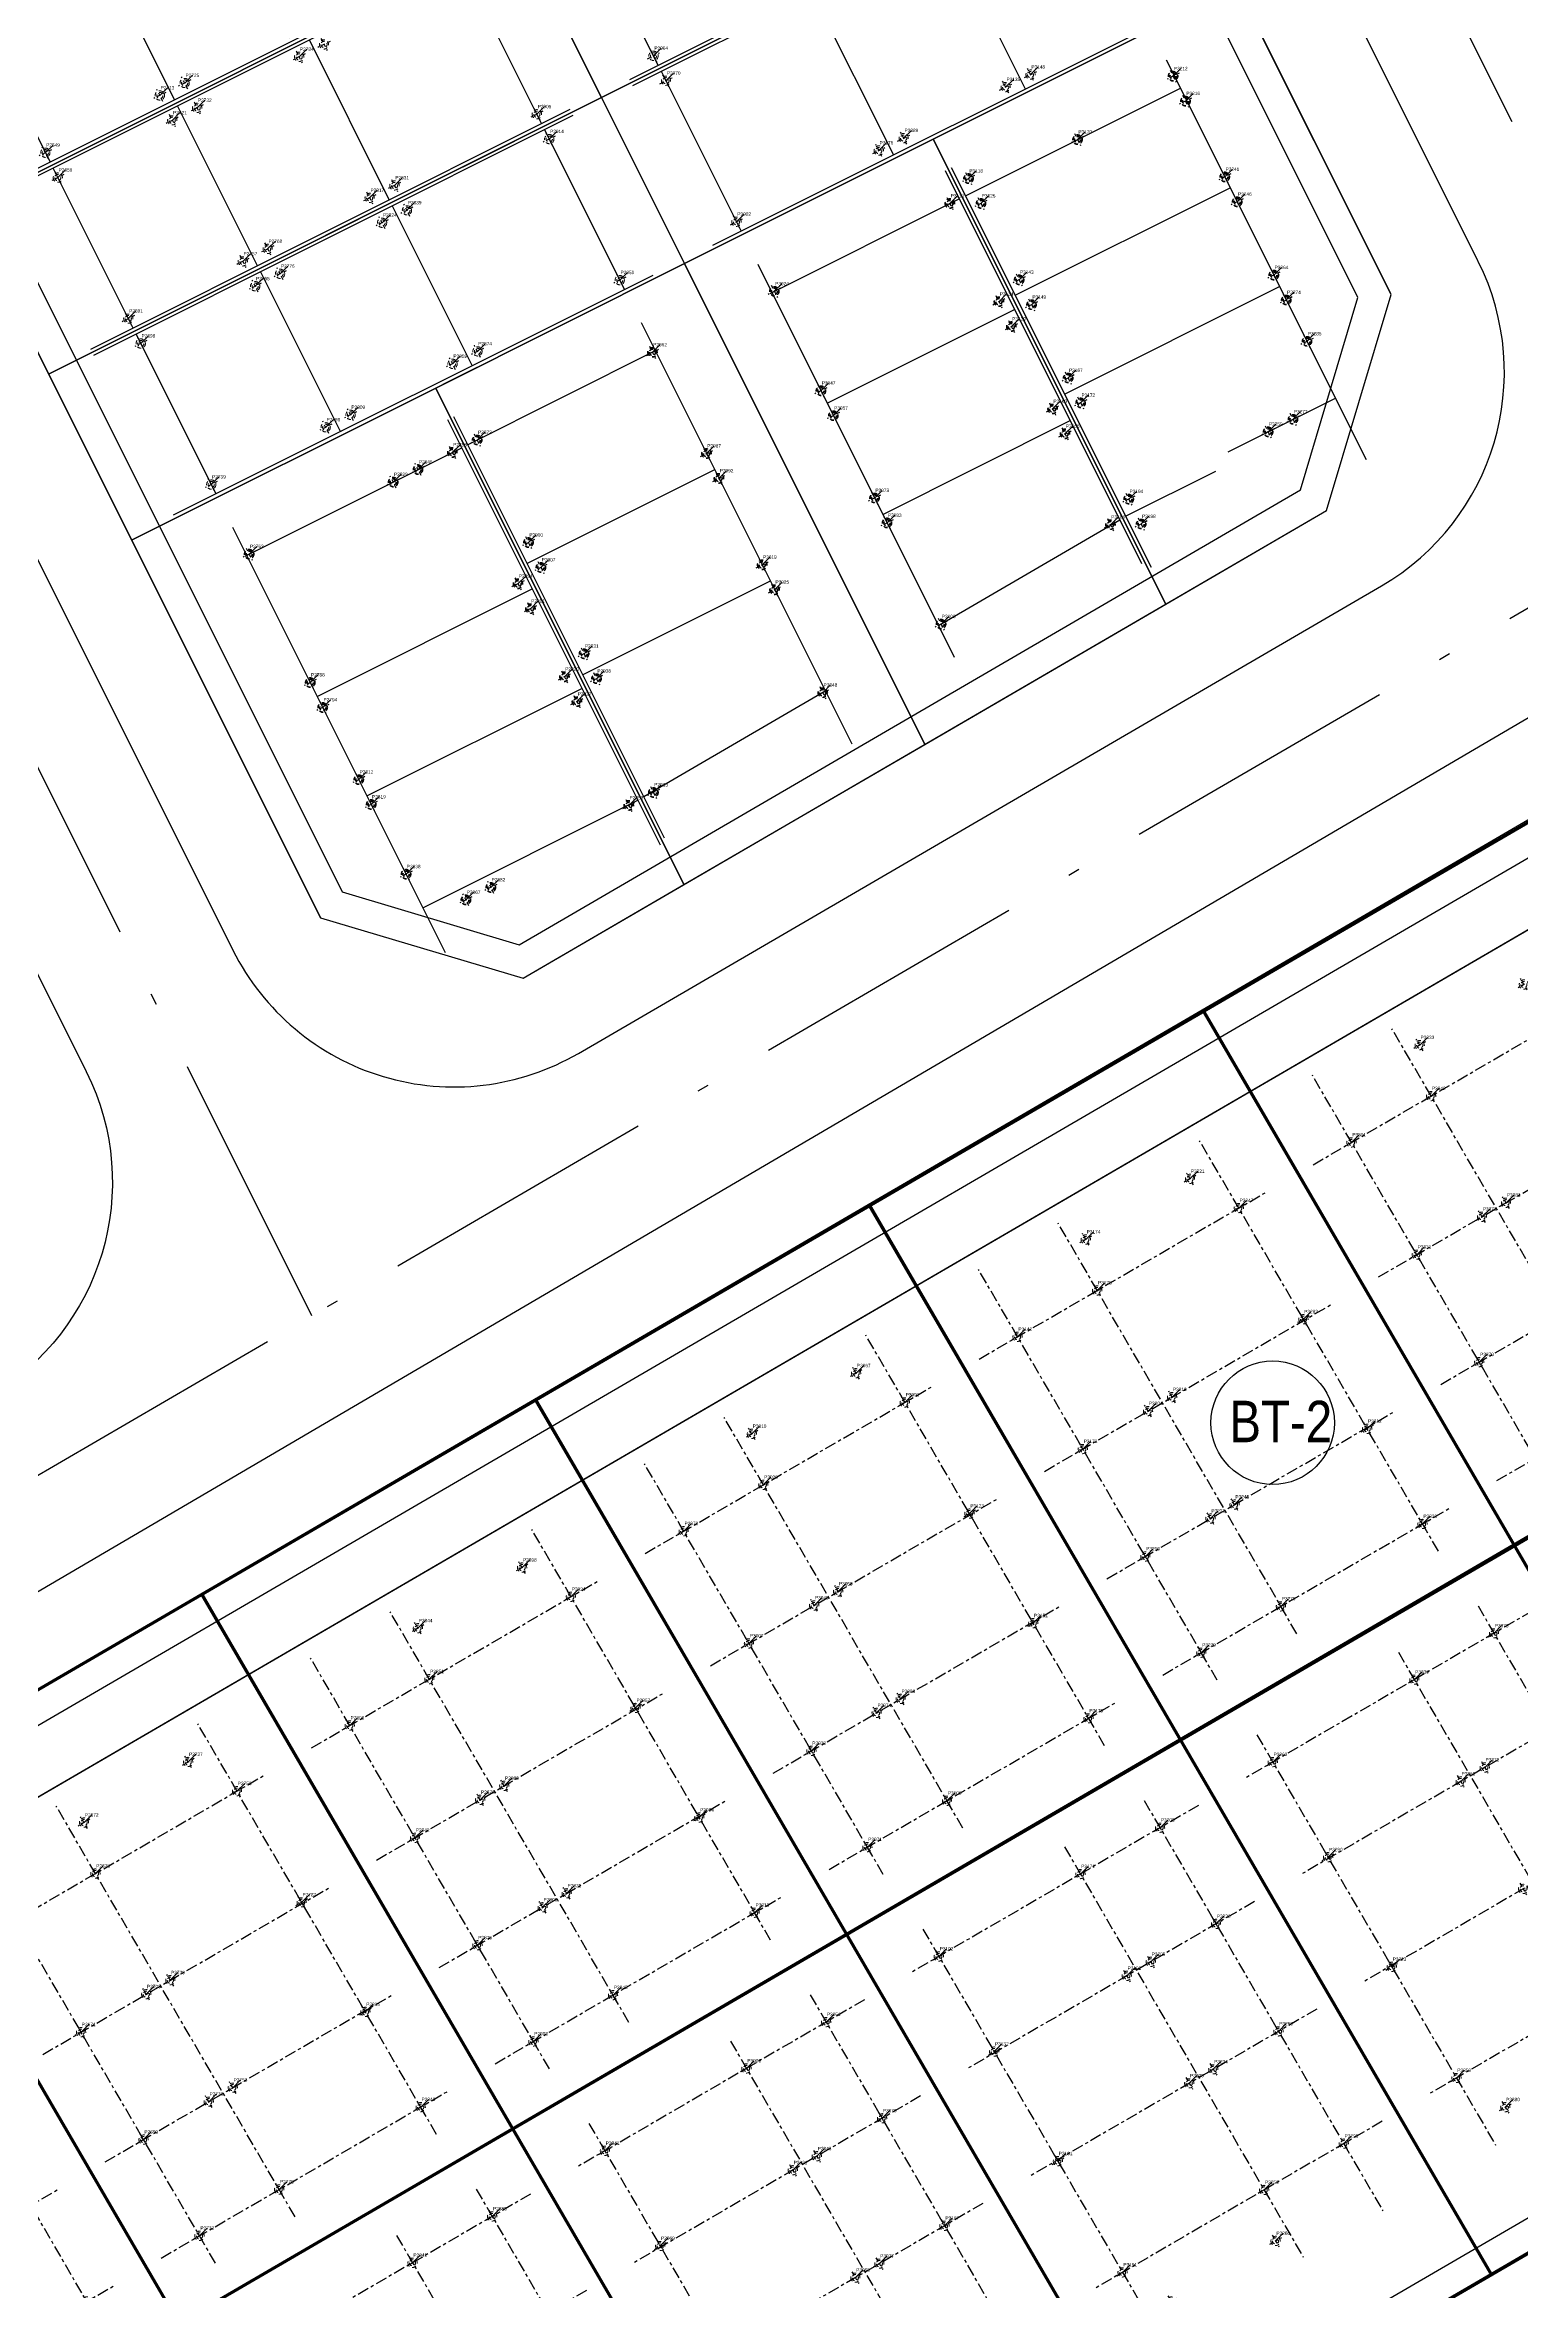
# Model space of a CAD drawing. Header units: millimetres. Extents: x 567980 to 569430, y 2065777 to 2066666.
# Drawn here: x 568820.2 to 568868, y 2066258 to 2066330.6 of the extents above; entities that cross this region are included whole.
import ezdxf
from ezdxf.enums import TextEntityAlignment as Align
from ezdxf.xclip import XClip

# ---------------------------------------------------------------- set-up
doc = ezdxf.new("R2010")
doc.units = ezdxf.units.MM
for name, pattern in [('ACAD_ISO10W100', [18.5, 12, -3, 0.5, -3]), ('CENTER', [3, 1.5, -0.5, 0.5, -0.5]), ('CENTER2', [1.125, 0.75, -0.125, 0.125, -0.125]), ('HIDDEN', [0.75, 0.5, -0.25]), ('Xref Grid (A1)$0$CENTER2', [1.125, 0.75, -0.125, 0.125, -0.125])]:
    doc.linetypes.add(name, pattern=pattern)
for name, color, linetype in [('01.AXIS', 160, 'CENTER2'), ('13.BEAM', 8, 'Continuous'), ('BoThamCo', 94, 'Continuous'), ('CDC.01.AXIS', 160, 'CENTER2'), ('ChiaLo', 128, 'CENTER'), ('datOBt', 42, 'Continuous'), ('datOlienke', 42, 'Continuous'), ('LogDg', 7, 'Continuous'), ('loKBT', 42, 'Continuous'), ('LoLK', 6, 'Continuous'), ('RANHGIOI', 2, 'HIDDEN'), ('TimDg', 222, 'Continuous'), ('ViaHeS', 32, 'Continuous'), ('Xref Grid (A1)$0$01.AXIS', 160, 'Xref Grid (A1)$0$CENTER2')]:
    doc.layers.add(name, color=color, linetype=linetype)
for name, color, linetype, lineweight in [('A-KY HIEU', 34, 'Continuous', 20), ('A-NET THAY', 125, 'Continuous', 18), ('A-TUONG', 255, 'Continuous', 35), ('boDnv', 54, 'Continuous', 25), ('E- RANH GIOI', 1, 'CENTER', 13), ('E- THAY', 9, 'Continuous', 20), ('kata_text', 254, 'Continuous', 30)]:
    doc.layers.add(name, color=color, linetype=linetype, lineweight=lineweight)
doc.styles.add('kata_dim', font='vnrms.shx', dxfattribs={"width": 0.66, "oblique": 7})
doc.styles.add('kata_text', font='arial.ttf', dxfattribs={"width": 0.8})
doc.styles.add('rms', font='romans.shx', dxfattribs={"width": 0.7, "bigfont": 'vns.shx'})
doc.styles.add('VNH', font='', dxfattribs={"height": 2.5})
doc.styles.get('VNH').set_extended_font_data('.VnArial NarrowH')
doc.linetypes.add('ADL', pattern='A,0.125,-0.15,["++",rms,S=0.5,R=0,X=0,Y=-0.2245],-1.35,1.125', length=2.75)
doc.dimstyles.new('kata_dim_iso', dxfattribs={"dimtxt": 2.5, "dimasz": 1.5, "dimexe": 1.5, "dimexo": 2.5, "dimtad": 1, "dimdec": 0, "dimzin": 0, "dimdsep": 46, "dimtxsty": 'kata_dim', "dimblk": 'kata_block_ArchTick', "dimcen": 0.09, "dimdle": 1.2, "dimclrd": 8, "dimclre": 8, "dimclrt": 3, "dimadec": 0, "dimazin": 0, "dimtfac": 1, "dimtdec": 0, "dimtix": 1, "dimtofl": 0, "dimtmove": 0, "dimatfit": 3, "dimfxl": 3.75, "dimfxlon": 1, "dimtolj": 1, "dimtzin": 0, "dimarcsym": 0})

# ---------------------------------------------------------------- blocks, each defined once
blk = doc.blocks.new('NEN')
at = {"layer": 'boDnv', "color": 10, "linetype": 'ADL', "ltscale": 0.25}
for points in [[(183.1, -44.001), (207.084, -30.046), (208.943, -23.819), (166.891, 60.261), (160.821, 62.463), (135.405, 51.385), (133.351, 45.723), (177.371, -42.291)], [(138.064, -70.202), (163.347, -55.493), (165.206, -49.265), (120.533, 40.055), (114.463, 42.257), (87.67, 30.578), (85.617, 24.916), (132.335, -68.493)], [(230.392, -76.647), (232.25, -70.419), (219.166, -44.258), (213.437, -42.548), (99.38, -108.906), (97.521, -115.133), (110.606, -141.295), (116.334, -143.005)]]:
    blk.add_lwpolyline(points, close=True, dxfattribs=at)
at = {"layer": 'BoThamCo'}
blk.add_lwpolyline([(236.234, -85.111), (141.352, -140.641, 0.413287), (141.173, -141.324, 0.415141), (141.857, -141.504), (236.739, -85.974, -0.433604), (246.185, -88.78), (251.146, -98.698, 0.432664), (251.844, -98.907, 0.396001), (252.04, -98.251), (247.08, -88.333, 0.433604)], format="xyb", close=True, dxfattribs=at)
at = {"layer": 'ChiaLo', "ltscale": 5}
for points in [[(151.192, -63.721), (100.653, 37.328)], [(120.16, -46.385), (155.935, -28.492)], [(122.844, -51.751), (158.619, -33.858)], [(125.527, -57.117), (161.302, -39.225)], [(158.987, -59.186), (151.464, -44.145)], [(143.398, -68.256), (135.366, -52.197)], [(103.177, -128.678), (226.594, -56.875)], [(180.333, -106.928), (160.217, -72.354)], [(169.528, -113.214), (149.413, -78.64)], [(158.724, -119.5), (138.608, -84.926)], [(147.919, -125.786), (127.804, -91.212)], [(137.115, -132.072), (117, -97.498)], [(126.31, -138.358), (106.195, -103.784)]]:
    blk.add_lwpolyline(points, dxfattribs=at)
at = {"layer": 'datOBt'}
blk.add_lwpolyline([(231.237, -77.312), (233.322, -70.326), (219.866, -43.423), (213.308, -41.466), (98.535, -108.24), (96.449, -115.227), (109.905, -142.129), (116.463, -144.087)], close=True, dxfattribs=at)
at = {"layer": 'datOlienke'}
for points in [[(183.229, -45.083), (207.929, -30.712), (210.015, -23.726), (167.607, 61.065), (160.787, 63.539), (134.612, 52.13), (132.265, 45.66), (176.67, -43.125)], [(138.192, -71.285), (164.192, -56.158), (166.277, -49.172), (121.249, 40.859), (114.429, 43.333), (86.877, 31.323), (84.53, 24.853), (131.634, -69.327)]]:
    blk.add_lwpolyline(points, close=True, dxfattribs=at)
at = {"layer": 'LogDg'}
for points in [[(34.296, -348.766, -0.124666), (14.114, -339.771, 0.262937), (-5.331, -336.771, -0.009345), (-40.959, -349.473), (-145.868, -384.68, 0.405257), (-155.456, -403.235), (-146.557, -432.72), (-158.046, -436.187), (-166.572, -407.936, 0.423227), (-185.704, -398.049), (-272.077, -427.035, 0.40652), (-277.181, -436.964), (-262.947, -483.397), (-271.552, -486.035), (-285.593, -440.232, 0.421949), (-295.787, -434.992), (-422.26, -477.436, 0.346831), (-427.684, -485.726), (-426.662, -497.249, 0.109851), (-417.21, -527.045), (-422.398, -530.058, -0.109851), (-432.639, -497.779), (-433.194, -491.512, 0.484967), (-443.708, -484.634), (-484.199, -498.222, 0.36701), (-492.228, -511.51), (-484.402, -560.012), (-490.326, -560.967), (-497.433, -516.92, 0.457512), (-512.889, -507.388), (-525.337, -511.314, 0.375227), (-533.554, -524.795, 0.049445), (-523.248, -562.118), (-518.404, -576.577), (-525.515, -578.96), (-530.307, -564.659, -0.044276), (-540.221, -530.036, 0.448349), (-555.614, -520.863), (-568.853, -525.038), (-576.072, -502.149), (-552.391, -494.681, 0.333336), (-544.003, -482.976), (-545.865, -397.305, 0.120559), (-569.998, -307.198), (-621.979, -219.712, 0.334943), (-635.359, -214.239), (-686.931, -227.855), (-689.803, -216.977), (-647.957, -205.93, 0.498191), (-640.704, -188.198), (-654.378, -165.183, -0.144979), (-668.853, -108.061), (-659.845, 118.23, 0.428088), (-671.924, 130.707), (-689.222, 130.58), (-689.305, 141.83), (-670.344, 141.969, 0.400474), (-658.442, 153.492), (-657.828, 168.904), (-656.06, 189.374), (-648.588, 188.728), (-650.341, 168.432), (-650.889, 154.678, 0.425345), (-638.921, 142.201), (-621.613, 142.328, 0.402651), (-609.707, 153.94), (-609.387, 163.859, -0.019867), (-608.227, 179.942), (-606.8, 192.652), (-600.838, 191.983), (-602.264, 179.273, 0.019867), (-603.39, 163.665), (-603.676, 154.802, 0.425871), (-591.594, 142.415), (-548.362, 142.733), (-548.28, 131.483), (-592.887, 131.155, 0.401789), (-604.791, 119.578), (-607.754, 35.571, -0.005984), (-607.983, 30.718, 0.462462), (-599.177, 22.287), (-555.377, 26.801), (-554.762, 20.832), (-603.242, 15.836, 0.355613), (-610.381, 8.689), (-613.794, -24.838, 0.475348), (-605.015, -33.606), (-508.268, -23.636, 0.016072), (-476.806, -19.368, 0.37392), (-470.138, -11.259), (-470.705, 9.348), (-464.707, 9.513), (-464.235, -7.648, 0.461916), (-454.747, -15.288), (-421.581, -8.993, 0.020567), (-382.015, 0.216), (-299.764, 22.963, 0.415004), (-292.798, 35.293), (-296.969, 50.218), (-285.412, 53.448), (-281.218, 38.439, 0.413423), (-268.921, 31.492), (-169.968, 58.858, 0.427702), (-164.496, 69.052), (-169.623, 84.754), (-163.92, 86.616), (-158.479, 69.956, 0.400853), (-148.742, 64.729), (-123.897, 71.6, 0.437327), (-113.795, 91.173), (-114.462, 93.013), (-128.551, 136.154), (-105.736, 143.605), (-91.769, 100.833), (-90.91, 98.466, 0.429754), (-70.957, 89.772, 0.001079), (-63.934, 92.766, 0.001474), (-62.342, 93.454), (-47.534, 99.909, 0.386536), (-43.126, 109.726), (-48.301, 125.574), (-42.598, 127.436), (-38.076, 113.59, 0.442444), (-27.275, 108.739), (111.617, 169.28, 0.414214), (115.754, 179.811), (109.361, 194.478), (114.861, 196.875), (121.255, 182.208, 0.414214), (131.785, 178.071), (252.97, 230.894), (276.872, 241.312), (291.579, 249.057, 0.419837), (295.267, 261.365), (290.95, 269.196), (301.459, 274.99), (306.058, 266.648, 0.408717), (318.136, 263.031), (326.546, 267.464), (332.148, 256.836), (324.233, 252.656, 0.419466), (320.555, 240.352), (397.092, 101.523, 0.433643), (408.413, 98.649), (440.787, 119.386), (444.023, 114.334), (410.428, 92.813, 0.395048), (407.737, 82.215), (451.056, 3.639, -0.005576), (472.219, -35.781, 0.422017), (490.066, -41.118), (502.995, -33.918), (514.672, -54.886), (500.295, -62.892, 0.404193), (495.052, -80.181), (502.502, -94.711), (491.824, -100.186), (485.095, -87.061, 0.424556), (467.192, -81.64), (316.164, -165.913), (307.211, -171.115, 0.396001), (304.075, -181.611), (326.147, -225.742), (318.098, -229.768), (296.726, -187.038, 0.432664), (285.552, -183.699), (178.072, -246.148, 0.389772), (174.86, -256.488), (194.1, -297.126), (188.677, -299.693), (170.231, -260.733, 0.439085), (158.982, -257.239), (145.496, -265.075, -0.013452), (97.701, -291.151, 0.262926), (86.853, -307.563, -0.162068), (76.015, -333.842, 0.270323), (72.318, -353.653), (79.981, -375.074), (57.383, -383.157), (49.72, -361.737, 0.270325), (34.296, -348.766)], [(191.761, -50.531), (96.917, -106.112, 0.395833), (93.785, -116.606), (107.231, -143.491, 0.432836), (118.409, -146.827), (234.309, -78.995, 0.395833), (237.441, -68.502), (223.995, -41.617, 0.432836), (212.817, -38.281), (191.761, -50.531)], [(236.107, -84.895), (141.226, -140.425, 0.413287), (140.956, -141.449, 0.415141), (141.984, -141.72), (236.865, -86.19, -0.433604), (245.962, -88.892), (250.922, -98.81, 0.432664), (251.97, -99.123, 0.396001), (252.264, -98.139), (247.303, -88.221, 0.433604), (236.107, -84.895)], [(49.536, -260.065, -0.269945), (34.095, -247.153), (22.999, -216.476, -0.362457), (26.499, -206.84), (119.685, -152.625, -0.414384), (136.095, -156.969), (142.222, -167.514, 0.414214), (153.158, -170.413), (250.593, -113.801, -0.432664), (261.767, -117.14), (278.799, -151.193, -0.396001), (275.663, -161.688), (133.439, -244.323, -0.012999), (88.371, -268.964, -0.278117), (67.767, -267.557, 0.110848), (49.536, -260.065)]]:
    blk.add_lwpolyline(points, format="xyb", dxfattribs=at)
for points in [[(133.661, 54.988), (161.2, 66.992, -0.398858), (171.552, 63.237), (214.134, -21.902, -0.395833), (211.002, -32.395), (185.019, -47.512, -0.432836), (173.841, -44.175), (129.703, 44.076, -0.429738)], [(81.968, 23.269), (128.805, -70.377, 0.432836), (139.983, -73.714), (165.966, -58.597, 0.395833), (169.098, -48.104), (123.817, 42.43, 0.398858), (113.466, 46.185), (85.926, 34.181, 0.429738)], [(83.769, -96.579), (34.233, 2.462, -0.429738), (38.192, 13.375), (65.731, 25.379, -0.398858), (76.083, 21.623), (124.061, -74.306, -0.395833), (120.929, -84.799), (94.947, -99.916, -0.432836)]]:
    blk.add_lwpolyline(points, format="xyb", close=True, dxfattribs=at)
at = {"layer": 'loKBT'}
for points in [[(171.022, -66.068), (160.217, -72.354), (170.275, -89.641), (181.079, -83.355)], [(160.217, -72.354), (149.413, -78.64), (159.47, -95.927), (170.275, -89.641)], [(149.413, -78.64), (138.608, -84.926), (148.666, -102.213), (159.47, -95.927)], [(181.079, -83.355), (170.275, -89.641), (180.333, -106.928), (191.137, -100.642)], [(138.608, -84.926), (127.804, -91.212), (137.862, -108.499), (148.666, -102.213)], [(170.275, -89.641), (159.47, -95.927), (169.528, -113.214), (180.333, -106.928)], [(127.804, -91.212), (117, -97.498), (127.057, -114.785), (137.862, -108.499)], [(159.47, -95.927), (148.666, -102.213), (158.724, -119.5), (169.528, -113.214)], [(117, -97.498), (106.195, -103.784), (116.253, -121.071), (127.057, -114.785)], [(148.666, -102.213), (137.862, -108.499), (147.919, -125.786), (158.724, -119.5)], [(137.862, -108.499), (127.057, -114.785), (137.115, -132.072), (147.919, -125.786)]]:
    blk.add_lwpolyline(points, close=True, dxfattribs=at)
at = {"layer": 'LoLK'}
for points in [[(158.619, -33.858), (155.935, -28.492), (138.047, -37.439), (140.731, -42.805)], [(135.363, -32.072), (117.476, -41.019), (120.16, -46.385), (138.047, -37.439)], [(151.464, -44.145), (161.302, -39.225), (158.619, -33.858), (140.731, -42.805), (143.415, -48.171)], [(140.731, -42.805), (138.047, -37.439), (120.16, -46.385), (122.844, -51.751)], [(161.302, -39.225), (151.464, -44.145), (158.987, -59.186), (164.192, -56.158), (166.277, -49.172)], [(143.415, -48.171), (140.731, -42.805), (122.844, -51.751), (125.527, -57.117), (135.366, -52.197)], [(151.464, -44.145), (143.415, -48.171), (151.192, -63.721), (158.987, -59.186)], [(143.415, -48.171), (135.366, -52.197), (143.398, -68.256), (151.192, -63.721)], [(135.366, -52.197), (125.527, -57.117), (131.634, -69.327), (138.192, -71.285), (143.398, -68.256)]]:
    blk.add_lwpolyline(points, close=True, dxfattribs=at)
at = {"layer": 'RANHGIOI', "color": 1, "ltscale": 9, "const_width": 1}
blk.add_lwpolyline([(460, -51.299, 0.006594), (435.293, -5.051), (303.078, 234.769), (284.672, 225.077), (-55.993, 76.586), (-56.839, 76.223, -0.005137), (-90.743, 62.093), (-377.217, -17.133, -0.020567), (-418.225, -26.678), (-463.443, -35.259, -0.021218), (-506.422, -41.541), (-623.638, -53.62), (-626.464, -70.884, 0.128574), (-620.42, -135.36), (-615.505, -148.86, 0.039408), (-607.143, -167.188), (-594.172, -190.555), (-547.57, -259.493, -0.11987), (-522.704, -326.397), (-507.917, -451.947), (-504.475, -473.277), (-499.271, -471.636), (-50.48, -321.024, 0.050684), (130.425, -239.135), (301.319, -139.843)], format="xyb", close=True, dxfattribs=at)
at = {"layer": 'TimDg', "linetype": 'ACAD_ISO10W100', "ltscale": 0.75}
for points in [[(335.549, -254.599), (124.099, 168.176)], [(176.4, -55.997), (121.833, 53.105)], [(131.363, -82.199), (74.098, 32.298)], [(9.149, -213.464), (246.062, -75.628)]]:
    blk.add_lwpolyline(points, dxfattribs=at)
blk.add_lwpolyline([(-358.633, -282.039), (-15.318, -166.825, 0.050829), (-9.777, -164.314), (222.735, -29.039)], format="xyb", dxfattribs=at)
at = {"layer": 'ViaHeS', "elevation": 0}
blk.add_lwpolyline([(-483.362, -504.27), (-441.21, -490.124), (-436.029, -493.514), (-435.627, -498.044, 0.109851), (-424.993, -531.564), (-414.615, -525.539, -0.109851), (-423.674, -496.984), (-424.342, -489.445), (-420.001, -483.006), (-295.249, -441.14), (-289.043, -444.33), (-275.854, -487.354), (-258.645, -482.078), (-271.972, -438.601), (-268.698, -432.23), (-181.634, -403.012), (-172.975, -407.486), (-163.79, -437.92), (-140.813, -430.986), (-150.211, -399.847), (-145.597, -390.918), (-39.026, -355.153, 0.008545), (-6.235, -343.522, -0.249193), (12.375, -345.964, 0.09975), (30.772, -354.181, -0.256949), (45.215, -366.957), (51.733, -385.178), (85.63, -373.053), (79.112, -354.831, -0.256949), (82.174, -335.793, 0.136918), (92.607, -310.438, -0.249193), (103.308, -295.017, 0.012659), (148.511, -270.262), (162.157, -262.333), (168.62, -264.341), (185.966, -300.977), (196.811, -295.842), (179.033, -258.291), (181.216, -251.26), (287.384, -189.574), (293.944, -191.534), (314.073, -231.781), (330.172, -223.729), (309.538, -182.474), (311.625, -175.49), (319.134, -171.127), (408.277, -121.386), (412.274, -122.589), (434.351, -165.321), (442.347, -161.19), (420.137, -118.201), (421.38, -114.074), (470.335, -86.758), (479.641, -89.576), (486.485, -102.924), (507.841, -91.973), (500.499, -77.654), (503.421, -68.019), (517.591, -60.128), (500.076, -28.676), (486.971, -35.974), (477.625, -33.17, 0.0056), (456.311, 6.536), (412.324, 86.322), (414.12, 93.398), (444.832, 113.071), (439.977, 120.649), (409.766, 101.296), (403.142, 102.978), (327.714, 239.794), (330.524, 249.193), (334.945, 251.528), (323.749, 272.772), (318.926, 270.23), (309.354, 273.096), (306.713, 277.887), (285.696, 266.299), (288.11, 261.921), (285.295, 252.529), (274.271, 246.724), (129.387, 183.571), (122.806, 186.157), (117.612, 198.074), (106.611, 193.279), (111.806, 181.362), (109.22, 174.781), (26.33, 138.65), (-29.869, 114.154), (-36.004, 116.909), (-39.746, 128.368), (-51.153, 124.642), (-47.055, 112.092), (-50.086, 105.341), (-75.921, 94.08), (-84.511, 97.937), (-100.033, 145.467), (-134.254, 134.292), (-118.657, 86.529), (-123.231, 78.009), (-150.258, 70.535), (-156.629, 73.955), (-161.068, 87.547), (-172.475, 83.822), (-168.207, 70.753), (-171.474, 64.667), (-269.546, 37.545), (-275.711, 41.028), (-279.634, 55.063), (-302.748, 48.603), (-298.843, 34.63), (-302.316, 28.482), (-383.614, 5.999, -0.020567), (-422.7, -3.099), (-456.246, -9.465), (-461.296, -5.399), (-461.708, 9.595), (-473.703, 9.265), (-473.239, -7.637), (-478.028, -13.489, -0.015955), (-508.883, -17.667), (-606.147, -27.691), (-610.614, -23.229), (-607.49, 7.461), (-602.01, 12.947), (-554.455, 17.848), (-555.685, 29.785), (-600.448, 25.172), (-605.043, 29.645, 0.007073), (-604.756, 35.466), (-601.912, 116.095), (-594.665, 123.142), (-548.221, 123.483), (-548.421, 150.733), (-593.42, 150.402), (-600.493, 157.35, -0.027886), (-599.283, 178.939), (-597.857, 191.648), (-609.782, 192.987), (-611.208, 180.277, 0.019867), (-612.385, 163.955), (-612.597, 157.389), (-619.823, 150.342), (-639.316, 150.198), (-646.998, 158.133), (-646.598, 168.196), (-644.852, 188.405), (-659.796, 189.697), (-661.572, 169.14), (-662.014, 158.023), (-670.332, 149.97), (-689.364, 149.83), (-689.163, 122.58), (-671.417, 122.71), (-663.736, 114.776), (-672.6, -107.912, 0.144979), (-657.602, -167.099), (-644.687, -188.836), (-648.335, -197.756), (-691.845, -209.242), (-684.889, -235.59), (-633.86, -222.118), (-622.039, -226.953), (-573.255, -309.058, -0.120474), (-549.614, -397.387), (-547.842, -478.902), (-555.298, -489.306), (-577.876, -496.427), (-567.048, -530.76), (-552.743, -526.248), (-543.713, -531.719, 0.042979), (-533.836, -565.928), (-529.071, -580.151), (-514.848, -575.386), (-519.719, -560.846, -0.045576), (-529.315, -527.166), (-523.005, -516.87), (-508.247, -512.215), (-500.456, -517.02), (-493.287, -561.445), (-481.44, -559.534), (-488.883, -513.408), (-483.362, -504.27)], format="xyb", dxfattribs=at)
at = {"layer": 'ViaHeS'}
for points in [[(183.229, -45.083), (207.929, -30.712), (210.015, -23.726), (167.607, 61.065), (160.787, 63.539), (134.612, 52.13), (132.265, 45.66), (176.67, -43.125)], [(138.192, -71.285), (164.192, -56.158), (166.277, -49.172), (121.249, 40.859), (114.429, 43.333), (86.877, 31.323), (84.53, 24.853), (131.634, -69.327)], [(231.237, -77.312), (233.322, -70.326), (219.866, -43.423), (213.308, -41.466), (98.535, -108.24), (96.449, -115.227), (109.905, -142.129), (116.463, -144.087)]]:
    blk.add_lwpolyline(points, close=True, dxfattribs=at)
at = {"layer": 'ViaHeS', "linetype": 'HIDDEN', "ltscale": 5}
blk.add_lwpolyline([(145.415, -139.712), (143.963, -146.355), (239.391, -90.505, -0.433604), (241.49, -91.128), (246.155, -100.457), (247.855, -92.678)], format="xyb", dxfattribs=at)
blk.add_lwpolyline([(241.377, -98.728), (239.678, -106.507), (237.232, -101.617), (150.298, -152.496), (151.75, -145.853), (239.315, -94.604), (241.377, -98.728)], dxfattribs=at)
blk = doc.blocks.new('A$C758D662A')
at = {"linetype": 'HIDDEN', "ltscale": 500}
for radius in [300, 200]:
    blk.add_circle((0, 0), radius, dxfattribs=at)
at = {"layer": 'CDC.01.AXIS', "ltscale": 200}
for p, q in [((437, 0), (-437, 0)), ((0, 437), (0, -437))]:
    blk.add_line(p, q, dxfattribs=at)
blk = doc.blocks.new('T2 CUM A7')
at = {"layer": '01.AXIS', "ltscale": 500}
for p, q in [((0.11, 0.914), (0.11, -14.466)), ((7.89, 0.914), (7.89, -14.466)), ((8.11, 0.914, 0), (8.11, -14.322, 0)), ((14.89, 0.914, 0), (14.89, -14.322, 0)), ((19.11, 0.914, 0), (19.11, -13.297, 0)), ((25.89, 0.914, 0), (25.89, -13.297, 0)), ((26.11, 0.914, 0), (26.11, -13.543, 0)), ((33.89, 0.914, 0), (33.89, -13.543, 0)), ((0.05, -0.11), (7.89, -0.11)), ((14.94, -0.11, 0), (8.11, -0.11, 0)), ((19.05, -0.11, 0), (25.89, -0.11, 0)), ((26.11, -0.11, 0), (33.89, -0.11, 0)), ((19.11, -4.11, 0), (25.89, -4.11, 0)), ((26.11, -3.71, 0), (33.89, -3.71, 0)), ((14.89, -4.41, 0), (8.11, -4.41, 0)), ((0.11, -5.21), (7.89, -5.21)), ((26.11, -7.28, 0), (33.89, -7.28, 0)), ((14.89, -8.43, 0), (8.11, -8.43, 0)), ((19.11, -8.13, 0), (25.89, -8.13, 0)), ((0.11, -8.81), (7.89, -8.81)), ((30.014, -11.32, 0), (33.89, -11.32, 0)), ((26.11, -11.7, 0), (29.38, -11.7, 0)), ((0.11, -12.85), (7.89, -12.85))]:
    blk.add_line(p, q, dxfattribs=at)
at = {"layer": '01.AXIS', "ltscale": 500, "elevation": 0}
for points in [[(19.11, -12.153), (25.89, -11.724)], [(14.89, -12.41), (8.11, -12.84)]]:
    blk.add_lwpolyline(points, dxfattribs=at)
at = {"layer": '13.BEAM', "ltscale": 500}
blk.add_line((7.442, -13.011), (7.443, -13.011), dxfattribs=at)
at = {"yscale": 0.0005, "zscale": 0.0005}
for p, xscale in [((0.2, -0.11), 0.0005), ((7.55, -0.11), -0.0005), ((8.45, -0.11, 0), 0.0005), ((14.79, -0.11, 0), -0.0005), ((19.2, -0.11, 0), 0.0005), ((25.55, -0.11, 0), -0.0005), ((26.45, 0.34), 0.0005), ((30.17, -0.11, 0), 0.0005), ((33.85, 0.34), 0.0005), ((26.45, -0.56), 0.0005), ((33.85, -0.56), 0.0005), ((8.45, -3.82, 0), 0.0005), ((14.89, -3.82, 0), -0.0005), ((19.11, -3.66, 0), 0.0005), ((25.55, -3.66, 0), -0.0005), ((26.45, -3.32), 0.0005), ((33.89, -3.32), 0.0005), ((19.11, -4.56, 0), 0.0005), ((25.55, -4.56, 0), -0.0005), ((26.45, -4.22), 0.0005), ((33.89, -4.22), 0.0005), ((0.11, -4.71), 0.0005), ((8.45, -4.72, 0), 0.0005), ((14.89, -4.72, 0), -0.0005), ((0.11, -5.61), 0.0005), ((26.45, -6.87), 0.0005), ((33.89, -6.87, 0), 0.0005), ((8.45, -7.84, 0), 0.0005), ((14.89, -7.845, 0), -0.0005), ((19.11, -7.54, 0), 0.0005), ((25.55, -7.54, 0), -0.0005), ((26.45, -7.77), 0.0005), ((33.89, -7.77, 0), 0.0005), ((0.11, -8.22), 0.0005), ((7.55, -8.22), -0.0005), ((8.45, -8.74, 0), 0.0005), ((14.89, -8.745, 0), -0.0005), ((19.11, -8.44, 0), 0.0005), ((25.55, -8.44, 0), -0.0005), ((0.11, -9.12), 0.0005), ((7.55, -9.12), -0.0005), ((33.89, -9.267), 0.0005), ((0.11, -11.64), 0.0005), ((25.55, -11.725, 0), -0.0005), ((26.45, -11.25, 0), 0.0005), ((31.457, -11.32, 0), 0.0005), ((32.357, -11.32, 0), 0.0005), ((14.793, -12.42, 0), -0.0005), ((19.21, -12.15, 0), 0.0005), ((26.45, -12.15, 0), 0.0005), ((7.55, -12.873), -0.0005), ((8.45, -12.856, 0), 0.0005)]:
    blk.add_blockref('A$C758D662A', p, dxfattribs=dict(at, xscale=xscale))
at = {"yscale": 0.0005, "zscale": 0.0005, "rotation": 270}
for p, xscale in [((5.41, -0.11), 0.0005), ((6.31, -0.11), 0.0005), ((7.55, -4.86), -0.0005), ((7.55, -5.76), -0.0005), ((1.47, -13.25), 0.0005), ((2.37, -13.25), 0.0005)]:
    blk.add_blockref('A$C758D662A', p, dxfattribs=dict(at, xscale=xscale))
blk = doc.blocks.new('pile Plan')
at = {"xscale": 0.5, "yscale": 0.5, "zscale": 0.5}
for p in [(340, 14779), (5440.000004, 14779), (340, 9630), (5440.000004, 9630), (340, 8730), (5440.000004, 8730), (340, 5040), (5440.000004, 5040), (340, 4140), (5440.000004, 4140), (340, -1), (5440.000004, -1)]:
    blk.add_blockref('A$C758D662A', p, dxfattribs=at)
blk = doc.blocks.new('a1 sao - 2')
at = {"layer": 'Xref Grid (A1)$0$01.AXIS', "ltscale": 500}
for p, q in [((0.11, -1.086), (0.11, -18.434)), ((5.89, -1.086), (5.89, -18.434)), ((0.11, -2.11), (5.89, -2.11)), ((0.11, -7.62), (5.89, -7.62)), ((0.11, -12.39), (5.89, -12.39)), ((0.11, -16.89), (5.89, -16.89))]:
    blk.add_line(p, q, dxfattribs=at)
at = {"xscale": 0.001, "yscale": 0.001, "zscale": 0.001}
blk.add_blockref('pile Plan', (0.11, -16.89), dxfattribs=at)
blk = doc.blocks.new('A5 - 2')
at = {"layer": 'Xref Grid (A1)$0$01.AXIS', "ltscale": 500}
for p, q in [((0.11, -1.086), (0.11, -18.434)), ((5.89, -1.086), (5.89, -18.434)), ((0.11, -2.11), (5.89, -2.11)), ((0.11, -7.62), (5.89, -7.62)), ((0.11, -12.39), (5.89, -12.39)), ((0.11, -16.89), (5.89, -16.89))]:
    blk.add_line(p, q, dxfattribs=at)
at = {"xscale": 0.001, "yscale": 0.001, "zscale": 0.001}
blk.add_blockref('pile Plan', (0.11, -16.89), dxfattribs=at)
blk = doc.blocks.new('A1 - 2')
at = {"layer": 'Xref Grid (A1)$0$01.AXIS', "ltscale": 500}
for p, q in [((0.11, -1.086), (0.11, -18.434)), ((5.89, -1.086), (5.89, -18.434)), ((0.11, -2.11), (5.89, -2.11)), ((0.11, -7.62), (5.89, -7.62)), ((0.11, -12.39), (5.89, -12.39)), ((0.11, -16.89), (5.89, -16.89))]:
    blk.add_line(p, q, dxfattribs=at)
at = {"xscale": 0.001, "yscale": 0.001, "zscale": 0.001}
blk.add_blockref('pile Plan', (0.11, -16.89), dxfattribs=at)
blk = doc.blocks.new('NEN NO1')
at = {"layer": 'datOlienke'}
blk.add_lwpolyline([(4.684, 4.99), (2.881, 33.51), (-2.435, 38.5), (-97.24, 38.5), (-102.503, 33.507), (-104.007, 4.993), (-99.271, 0), (0, 0)], close=True, dxfattribs=at)
blk = doc.blocks.new('MB TANG 2 BT1')
at = {"layer": '01.AXIS', "ltscale": 500}
for p, q in [((7195672, 840351), (7195672, 824990)), ((7200972, 840351), (7200972, 824990)), ((7203952, 840351), (7203952, 824990)), ((7205388, 839327), (7194643, 839327)), ((7205388, 835727), (7194643, 835727)), ((7205388, 831707), (7194643, 831707)), ((7205388, 827507), (7194643, 827507))]:
    blk.add_line(p, q, dxfattribs=at)
at = {"extrusion": (0, -2.11758e-22, -1), "xscale": 0.5, "yscale": 0.5, "zscale": -0.5}
for p in [(-7195672, 839327), (-7203952, 839327), (-7195672, 835767), (-7203952, 835727), (-7195672, 831667), (-7203952, 831707), (-7195672, 827507), (-7203952, 827507), (-7196562, 825897), (-7200462, 825897)]:
    blk.add_blockref('A$C758D662A', p, dxfattribs=at)
at = {"extrusion": (0, 0, -1), "xscale": 0.4999999999999999, "yscale": 0.4999999999999999, "zscale": -0.5, "rotation": 90}
for p in [(-7200972, 839327), (-7200612, 835727), (-7201512, 835727), (-7200612, 831707), (-7201512, 831707), (-7200972, 827507)]:
    blk.add_blockref('A$C758D662A', p, dxfattribs=at)
blk = doc.blocks.new('NEN BT 2')
at = {"layer": 'loKBT'}
for points in [[(-110.735, 42.913), (-123.235, 42.903), (-123.22, 22.903), (-110.72, 22.913)], [(-98.235, 42.923), (-110.735, 42.913), (-110.72, 22.913), (-98.22, 22.923)], [(-85.735, 42.933), (-98.235, 42.923), (-98.22, 22.923), (-85.72, 22.933)], [(-73.235, 42.943), (-85.735, 42.933), (-85.72, 22.933), (-73.22, 22.943)], [(-60.735, 42.952), (-73.235, 42.943), (-73.22, 22.943), (-60.72, 22.952)], [(-48.235, 42.962), (-60.735, 42.952), (-60.72, 22.952), (-48.22, 22.962)], [(-98.22, 22.923), (-110.72, 22.913), (-110.704, 2.913), (-98.204, 2.923)], [(-85.72, 22.933), (-98.22, 22.923), (-98.204, 2.923), (-85.704, 2.933)], [(-73.22, 22.943), (-85.72, 22.933), (-85.704, 2.933), (-73.204, 2.943)], [(-60.72, 22.952), (-73.22, 22.943), (-73.204, 2.943), (-60.704, 2.952)], [(-48.22, 22.962), (-60.72, 22.952), (-60.704, 2.952), (-48.204, 2.962)]]:
    blk.add_lwpolyline(points, close=True, dxfattribs=at)
blk = doc.blocks.new('kata_block_ArchTick')
at = {"color": 8}
blk.add_line((1, 0), (-1, 0), dxfattribs=at)
at = {"color": 8, "const_width": 0.15}
blk.add_lwpolyline([(-0.5, -0.5), (0.5, 0.5)], dxfattribs=at)
blk = doc.blocks.new('A$C33BC4D2A')
at = {"layer": 'A-KY HIEU', "color": 0, "const_width": 1.022}
blk.add_lwpolyline([(14.345, -292.097), (14.345, -4.903), (414.985, -4.903), (414.985, -292.097)], close=True, dxfattribs=at)
at = {"layer": 'Defpoints', "color": 125}
blk.add_lwpolyline([(0, -297), (420, -297), (420, 0), (0, 0)], close=True, dxfattribs=at)
blk = doc.blocks.new('*U58')
at = {"color": 0, "ltscale": 0.8, "style": 'kata_text', "width": 0.8, "flags": 1}
blk.add_attdef('CHU_THICH', text='', height=2.2, dxfattribs=at).set_placement((0, 0), align=Align.MIDDLE_CENTER)
at = {"color": 0, "ltscale": 0.8, "style": 'kata_text', "width": 0.8}
blk.add_attdef('TEN', text='', height=2.2, dxfattribs=at).set_placement((5, 5), align=Align.MIDDLE_CENTER)
at = {"layer": 'Defpoints'}
blk.add_leader([(0, 0), (5, 5)], dimstyle='kata_dim_iso', override={"dimasz": 0.6, "dimgap": 0.625, "dimtad": 0}, dxfattribs=at)
blk = doc.blocks.new('A$C1AAD29DE')
at = {"layer": 'kata_text', "xscale": 50, "yscale": 50, "zscale": 50}
for p, values in [((200912, -107543, 0), {'TEN': 'P2784'}), ((212417, -107510, 0), {'TEN': 'P2964'}), ((224657, -108119, 0), {'TEN': 'P3148'}), ((229283, -108172, 0), {'TEN': 'P3212'}), ((196389, -108796, 0), {'TEN': 'P2713'}), ((197197, -108392, 0), {'TEN': 'P2725'}), ((212821, -108318, 0), {'TEN': 'P2970'}), ((223849, -108523, 0), {'TEN': 'P3135'}), ((196793, -109603, 0), {'TEN': 'P2721'}), ((197601, -109199, 0), {'TEN': 'P2732'}), ((208629, -109405, 0), {'TEN': 'P2905'}), ((229687, -108980, 0), {'TEN': 'P3216'}), ((209033, -110212, 0), {'TEN': 'P2914'}), ((220538, -110179, 0), {'TEN': 'P3089'}), ((226182, -110228, 0), {'TEN': 'P3170'}), ((192673, -110654, 0), {'TEN': 'P2649'}), ((219730, -110583, 0), {'TEN': 'P3076'}), ((193077, -111462, 0), {'TEN': 'P2658'}), ((204008, -111716, 0), {'TEN': 'P2831'}), ((222642, -111494, 0), {'TEN': 'P3118'}), ((230961, -111439, 0), {'TEN': 'P3241'}), ((203201, -112120, 0), {'TEN': 'P2817'}), ((204412, -112523, 0), {'TEN': 'P2839'}), ((222037, -112301, 0), {'TEN': 'P3111'}), ((223046, -112301, 0), {'TEN': 'P3125'}), ((231365, -112246, 0), {'TEN': 'P3246'}), ((203605, -112927, 0), {'TEN': 'P2824'}), ((215110, -112894, 0), {'TEN': 'P3002'}), ((199890, -113776, 0), {'TEN': 'P2768'}), ((199082, -114180, 0), {'TEN': 'P2757'}), ((200294, -114583, 0), {'TEN': 'P2776'}), ((232554, -114624, 0), {'TEN': 'P3264'}), ((199486, -114987, 0), {'TEN': 'P2765'}), ((211321, -114789, 0), {'TEN': 'P2950'}), ((216339, -115151, 0), {'TEN': 'P3024'}), ((224285, -114778, 0), {'TEN': 'P3143'}), ((232958, -115432, 0), {'TEN': 'P3274'}), ((195366, -116038, 0), {'TEN': 'P2691'}), ((223630, -115487, 0), {'TEN': 'P3134'}), ((224689, -115585, 0), {'TEN': 'P3149'}), ((195770, -116846, 0), {'TEN': 'P2698'}), ((224034, -116294, 0), {'TEN': 'P3139'}), ((233630, -116775, 0), {'TEN': 'P3285'}), ((205894, -117504, 0), {'TEN': 'P2859'}), ((206701, -117100, 0), {'TEN': 'P2874'}), ((212382, -117130, 0), {'TEN': 'P2962'}), ((217851, -118377, 0), {'TEN': 'P3047'}), ((225878, -117963, 0), {'TEN': 'P3167'}), ((225371, -118968, 0), {'TEN': 'P3160'}), ((226282, -118771, 0), {'TEN': 'P3172'}), ((201775, -119563, 0), {'TEN': 'P2798'}), ((202582, -119160, 0), {'TEN': 'P2809'}), ((218255, -119185, 0), {'TEN': 'P3057'}), ((225775, -119776, 0), {'TEN': 'P3166'}), ((232368, -119709, 0), {'TEN': 'P3259'}), ((233176, -119305, 0), {'TEN': 'P3277'}), ((205885, -120380, 0), {'TEN': 'P2858'}), ((206693, -119976, 0), {'TEN': 'P2873'}), ((214136, -120415, 0), {'TEN': 'P2987'}), ((204772, -120936, 0), {'TEN': 'P2845'}), ((214540, -121222, 0), {'TEN': 'P2992'}), ((198059, -121422, 0), {'TEN': 'P2739'}), ((203965, -121340, 0), {'TEN': 'P2829'}), ((219593, -121859, 0), {'TEN': 'P3073'}), ((227844, -121893, 0), {'TEN': 'P3194'}), ((219997, -122666, 0), {'TEN': 'P3083'}), ((227250, -122724, 0), {'TEN': 'P3184'}), ((228248, -122701, 0), {'TEN': 'P3198'}), ((208358, -123305, 0), {'TEN': 'P2900'}), ((199290, -123678, 0), {'TEN': 'P2762'}), ((208761, -124112, 0), {'TEN': 'P2907'}), ((215943, -124026, 0), {'TEN': 'P3019'}), ((208017, -124642, 0), {'TEN': 'P2894'}), ((216347, -124834, 0), {'TEN': 'P3025'}), ((208421, -125449, 0), {'TEN': 'P2901'}), ((221751, -125951, 0), {'TEN': 'P3103'}), ((210162, -126912, 0), {'TEN': 'P2931'}), ((201273, -127846, 0), {'TEN': 'P2788'}), ((209525, -127657, 0), {'TEN': 'P2920'}), ((210566, -127720, 0), {'TEN': 'P2938'}), ((209929, -128465, 0), {'TEN': 'P2927'}), ((217909, -128175, 0), {'TEN': 'P3048'}), ((201677, -128654, 0), {'TEN': 'P2794'}), ((202849, -130996, 0), {'TEN': 'P2812'}), ((212413, -131413, 0), {'TEN': 'P2963'}), ((203252, -131804, 0), {'TEN': 'P2819'}), ((211613, -131832, 0), {'TEN': 'P2953'}), ((204383, -134065, 0), {'TEN': 'P2838'}), ((206327, -134899, 0), {'TEN': 'P2867'}), ((207134, -134495, 0), {'TEN': 'P2882'}), ((237291, -139611, 0), {'TEN': 'P3333'}), ((237661, -141264, 0), {'TEN': 'P3342'}), ((235077, -142768, 0), {'TEN': 'P3301'}), ((229833, -143950, 0), {'TEN': 'P3221'}), ((231417, -144897, 0), {'TEN': 'P3247'}), ((239312, -145179, 0), {'TEN': 'P3371'}), ((240093, -144725, 0), {'TEN': 'P3381'}), ((226451, -145918, 0), {'TEN': 'P3174'}), ((237196, -146410, 0), {'TEN': 'P3331'}), ((226821, -147571, 0), {'TEN': 'P3178'}), ((233516, -148505, 0), {'TEN': 'P3283'}), ((224236, -149075, 0), {'TEN': 'P3142'}), ((218992, -150257, 0), {'TEN': 'P3067'}), ((239224, -149897, 0), {'TEN': 'P3370'}), ((229252, -151032, 0), {'TEN': 'P3210'}), ((220576, -151204, 0), {'TEN': 'P3091'}), ((228471, -151486, 0), {'TEN': 'P3204'}), ((215610, -152225, 0), {'TEN': 'P3010'}), ((235585, -152061, 0), {'TEN': 'P3312'}), ((226355, -152717, 0), {'TEN': 'P3173'}), ((215980, -153878, 0), {'TEN': 'P3020'}), ((222675, -154812, 0), {'TEN': 'P3123'}), ((231280, -154518, 0), {'TEN': 'P3245'}), ((213396, -155382, 0), {'TEN': 'P2978'}), ((230500, -154973, 0), {'TEN': 'P3233'}), ((237381, -155148, 0), {'TEN': 'P3336'}), ((228384, -156204, 0), {'TEN': 'P3200'}), ((208152, -156564, 0), {'TEN': 'P2898'}), ((209736, -157511, 0), {'TEN': 'P2924'}), ((218411, -157339, 0), {'TEN': 'P3059'}), ((217631, -157793, 0), {'TEN': 'P3040'}), ((224744, -158368, 0), {'TEN': 'P3151'}), ((232785, -157822, 0), {'TEN': 'P3270'}), ((204769, -158532, 0), {'TEN': 'P2844'}), ((215515, -159024, 0), {'TEN': 'P3007'}), ((239701, -158697, 0), {'TEN': 'P3375'}), ((230200, -159326, 0), {'TEN': 'P3229'}), ((205139, -160185, 0), {'TEN': 'P2851'}), ((237117, -160200, 0), {'TEN': 'P3330'}), ((211835, -161119, 0), {'TEN': 'P2957'}), ((219659, -161280, 0), {'TEN': 'P3074'}), ((220440, -160826, 0), {'TEN': 'P3088'}), ((202555, -161689, 0), {'TEN': 'P2808'}), ((226540, -161455, 0), {'TEN': 'P3175'}), ((217543, -162511, 0), {'TEN': 'P3038'}), ((197311, -162871, 0), {'TEN': 'P2727'}), ((232520, -162875, 0), {'TEN': 'P3263'}), ((238621, -163504, 0), {'TEN': 'P3361'}), ((239401, -163050, 0), {'TEN': 'P3372'}), ((198895, -163818, 0), {'TEN': 'P2753'}), ((206790, -164100, 0), {'TEN': 'P2876'}), ((207571, -163646, 0), {'TEN': 'P2889'}), ((221944, -164129, 0), {'TEN': 'P3109'}), ((193929, -164839, 0), {'TEN': 'P2672'}), ((213903, -164675, 0), {'TEN': 'P2984'}), ((228860, -165004, 0), {'TEN': 'P3208'}), ((204674, -165332, 0), {'TEN': 'P2842'}), ((219359, -165633, 0), {'TEN': 'P3071'}), ((234316, -165962, 0), {'TEN': 'P3290'}), ((194299, -166493, 0), {'TEN': 'P2678'}), ((209599, -167133, 0), {'TEN': 'P2921'}), ((226276, -166508, 0), {'TEN': 'P3171'}), ((200994, -167426, 0), {'TEN': 'P2787'}), ((208818, -167587, 0), {'TEN': 'P2908'}), ((215700, -167762, 0), {'TEN': 'P3013'}), ((230677, -168126, 0), {'TEN': 'P3236'}), ((206702, -168818, 0), {'TEN': 'P2875'}), ((221680, -169182, 0), {'TEN': 'P3102'}), ((228561, -169357, 0), {'TEN': 'P3205'}), ((196730, -169953, 0), {'TEN': 'P2720'}), ((227780, -169811, 0), {'TEN': 'P3192'}), ((236385, -169518, 0), {'TEN': 'P3323'}), ((195949, -170407, 0), {'TEN': 'P2703'}), ((211103, -170436, 0), {'TEN': 'P2945'}), ((203063, -170982, 0), {'TEN': 'P2815'}), ((218020, -171311, 0), {'TEN': 'P3051'}), ((193833, -171639, 0), {'TEN': 'P2671'}), ((208519, -171940, 0), {'TEN': 'P2903'}), ((223476, -172269, 0), {'TEN': 'P3132'}), ((232705, -171612, 0), {'TEN': 'P3268'}), ((215435, -172815, 0), {'TEN': 'P3006'}), ((230589, -172844, 0), {'TEN': 'P3234'}), ((198758, -173440, 0), {'TEN': 'P2752'}), ((229809, -173298, 0), {'TEN': 'P3220'}), ((238484, -173126, 0), {'TEN': 'P3358'}), ((197978, -173894, 0), {'TEN': 'P2738'}), ((204859, -174069, 0), {'TEN': 'P2848'}), ((219836, -174433, 0), {'TEN': 'P3079'}), ((240068, -174073, 0), {'TEN': 'P3380'}), ((195862, -175125, 0), {'TEN': 'P2699'}), ((210839, -175489, 0), {'TEN': 'P2941'}), ((217720, -175664, 0), {'TEN': 'P3043'}), ((225545, -175825, 0), {'TEN': 'P3161'}), ((234824, -175255, 0), {'TEN': 'P3295'}), ((216940, -176118, 0), {'TEN': 'P3031'}), ((200263, -176743, 0), {'TEN': 'P2775'}), ((232240, -176758, 0), {'TEN': 'P3256'}), ((207179, -177618, 0), {'TEN': 'P2883'}), ((221865, -177919, 0), {'TEN': 'P3107'}), ((197678, -178247, 0), {'TEN': 'P2733'}), ((212635, -178576, 0), {'TEN': 'P2969'}), ((232610, -178412, 0), {'TEN': 'P3266'}), ((204595, -179122, 0), {'TEN': 'P2841'}), ((219748, -179151, 0), {'TEN': 'P3077'}), ((227644, -179433, 0), {'TEN': 'P3191'}), ((218968, -179605, 0), {'TEN': 'P3065'})]:
    blk.add_blockref('*U58', p, dxfattribs=at).add_auto_attribs(values)

msp = doc.modelspace()

# ---------------------------------------------------------------- block references
at = {"layer": 'boDnv', "extrusion": (-2.4685e-06, 4.62064e-06, 1)}
ref = msp.add_blockref('NEN', (568697.481, 2066371.697, 8.143), dxfattribs=at)
XClip(ref).set_block_clipping_path([(-95.7748162709, -416.20828746), (591.9650857092, 169.550739368)])

# ---------------------------------------------------------------- next in the draw order: linework, layer by layer
at = {"layer": 'E- RANH GIOI', "ltscale": 0.1, "extrusion": (-5.03699e-06, 3.92783e-06, 1), "const_width": 0.1, "elevation": 5.25}
for points in [[(568868.503, 2066305.63), (568857.698, 2066299.344), (568867.756, 2066282.056), (568878.56, 2066288.342)], [(568857.698, 2066299.344), (568846.894, 2066293.058), (568856.951, 2066275.77), (568867.756, 2066282.056)], [(568846.894, 2066293.058), (568836.089, 2066286.772), (568846.147, 2066269.485), (568856.951, 2066275.77)], [(568877.813, 2066264.769), (568888.618, 2066271.055), (568878.56, 2066288.342), (568867.756, 2066282.056)], [(568836.089, 2066286.772), (568825.285, 2066280.486), (568835.342, 2066263.199), (568846.147, 2066269.485)], [(568867.009, 2066258.483), (568877.813, 2066264.769), (568867.756, 2066282.056), (568856.951, 2066275.77)], [(568825.285, 2066280.486), (568814.48, 2066274.2), (568824.538, 2066256.913), (568835.342, 2066263.199)], [(568856.204, 2066252.197), (568867.009, 2066258.483), (568856.951, 2066275.77), (568846.147, 2066269.485)], [(568814.48, 2066274.2), (568803.676, 2066267.914), (568813.734, 2066250.627), (568824.538, 2066256.913)], [(568845.4, 2066245.911), (568856.204, 2066252.197), (568846.147, 2066269.485), (568835.342, 2066263.199)], [(568834.596, 2066239.625), (568845.4, 2066245.911), (568835.342, 2066263.199), (568824.538, 2066256.913)]]:
    msp.add_lwpolyline(points, close=True, dxfattribs=at)
at = {"layer": 'E- RANH GIOI', "color": 5, "ltscale": 0.05, "true_color": 0x0000fa, "extrusion": (-5.03699e-06, 3.92783e-06, 1), "const_width": 0.05, "elevation": 5.25}
for points in [[(568870.011, 2066303.037), (568859.207, 2066296.751)], [(568859.207, 2066296.751), (568848.402, 2066290.465)], [(568848.402, 2066290.465), (568837.598, 2066284.179)], [(568837.598, 2066284.179), (568826.794, 2066277.893)], [(568826.794, 2066277.893), (568815.989, 2066271.607)]]:
    msp.add_lwpolyline(points, dxfattribs=at)
at = {"layer": 'kata_text', "extrusion": (-2.4685e-06, 4.62064e-06, 1)}
msp.add_circle((568859.928, 2066286.038, 8.143), 1.997, dxfattribs=at)

# ---------------------------------------------------------------- next in the draw order: block references
at = {"layer": 'A-NET THAY', "extrusion": (-2.4685e-06, 4.62064e-06, 1)}
for name, p, xscale, yscale, zscale, rotation in [('a1 sao - 2', (568838.209, 2066328.896, 8.143), 0.9999476230159845, 0.9999476230159845, 0.9999476230159845, 116.5718179021275), ('A5 - 2', (568832.841, 2066339.628, 8.143), 0.9999476230159845, 0.9999476230159845, 0.9999476230159845, 296.5718179021275), ('a1 sao - 2', (568838.209, 2066328.896, 8.143), -0.9999476230159847, 0.9999476230159846, 0.9999476230159847, 116.5718179021276), ('A1 - 2', (568838.209, 2066328.896, 8.143), -0.9999476230159845, 0.9999476230159846, 0.9999476230159847, 296.5718179021275), ('A1 - 2', (568838.209, 2066328.896, 8.143), 0.9999476230159845, 0.9999476230159845, 0.9999476230159845, 296.5718179021275)]:
    msp.add_blockref(name, p, dxfattribs=dict(at, xscale=xscale, yscale=yscale, zscale=zscale, rotation=rotation))
at = {"layer": 'A-TUONG', "extrusion": (-2.4685e-06, 4.62064e-06, 1), "xscale": 0.9999476230159848, "yscale": 0.9999476230159848, "zscale": 0.9999476230159848, "rotation": 26.57181790212747}
msp.add_blockref('T2 CUM A7', (568826.584, 2066314.137, 8.143), dxfattribs=at)
at = {"layer": 'E- RANH GIOI', "extrusion": (-2.4685e-06, 4.62064e-06, 1), "xscale": 2.114336868039268, "yscale": 2.114336868039268, "zscale": 2.114336868039268}
msp.add_blockref('A$C33BC4D2A', (568541.684, 2066558.171, 8.143), dxfattribs=at)
at = {"layer": 'E- THAY', "extrusion": (-5.03699e-06, 3.92783e-06, 1)}
for p, xscale, yscale, zscale, rotation in [((574673.116, 2070633.078, 5.25), 0.000999998484541723, 0.000999998484541723, 0.000999998484541723, 210.1906980358135), ((574662.312, 2070626.792, 5.25), 0.000999998484541723, 0.000999998484541723, 0.000999998484541723, 210.1906980358135), ((574651.508, 2070620.506, 5.25), 0.000999998484541723, 0.000999998484541723, 0.000999998484541723, 210.1906980358135), ((574640.703, 2070614.22, 5.25), 0.000999998484541723, 0.000999998484541723, 0.000999998484541723, 210.1906980358135), ((563062.395, 2061931.035, 5.25), 0.0009999984845417223, 0.0009999984845417223, 0.0009999984845417223, 30.19069803581363), ((574629.899, 2070607.934, 5.25), 0.000999998484541723, 0.000999998484541723, 0.000999998484541723, 210.1906980358135), ((563051.591, 2061924.749, 5.25), 0.0009999984845417223, 0.0009999984845417223, 0.0009999984845417223, 30.19069803581363), ((574619.094, 2070601.648, 5.25), 0.000999998484541723, 0.000999998484541723, 0.000999998484541723, 210.1906980358135), ((563040.786, 2061918.463, 5.25), 0.0009999984845417223, 0.0009999984845417223, 0.0009999984845417223, 30.19069803581363), ((563029.982, 2061912.177, 5.25), 0.0009999984845417223, 0.0009999984845417223, 0.0009999984845417223, 30.19069803581363)]:
    msp.add_blockref('MB TANG 2 BT1', p, dxfattribs=dict(at, xscale=xscale, yscale=yscale, zscale=zscale, rotation=rotation))
at = {"layer": 'kata_text', "extrusion": (-2.4685e-06, 4.62064e-06, 1), "xscale": 0.0009966571095134595, "yscale": 0.0009966571095134595, "zscale": 0.0009966571095134595}
msp.add_blockref('A$C1AAD29DE', (568628.188, 2066437.393, 8.143), dxfattribs=at)
at = {"layer": 'loKBT', "extrusion": (-5.03699e-06, 3.92783e-06, 1), "xscale": 0.9999984845417225, "yscale": 0.9999984845417225, "zscale": 0.9999984845417225, "rotation": 30.19069803581363}
msp.add_blockref('NEN BT 2', (568931.739, 2066292.794, 5.25), dxfattribs=at)
at = {"layer": 'LoLK', "extrusion": (-2.4685e-06, 4.62064e-06, 1), "xscale": 0.9999476230159845, "yscale": 0.9999476230159845, "zscale": 0.9999476230159845, "rotation": 296.5718179021275}
msp.add_blockref('NEN NO1', (568874.149, 2066328.577, 8.143), dxfattribs=at)

# ---------------------------------------------------------------- next in the draw order: texts
at = {"layer": 'kata_text', "extrusion": (-2.4685e-06, 4.62064e-06, 1), "insert": (568858.528, 2066286.747, -0.001), "char_height": 1.3395, "width": 17.6693, "attachment_point": 1, "text_direction": (1, 0, 2e-06), "style": 'VNH'}
msp.add_mtext('BT-2', dxfattribs=at)

doc.saveas('drawing.dxf')
